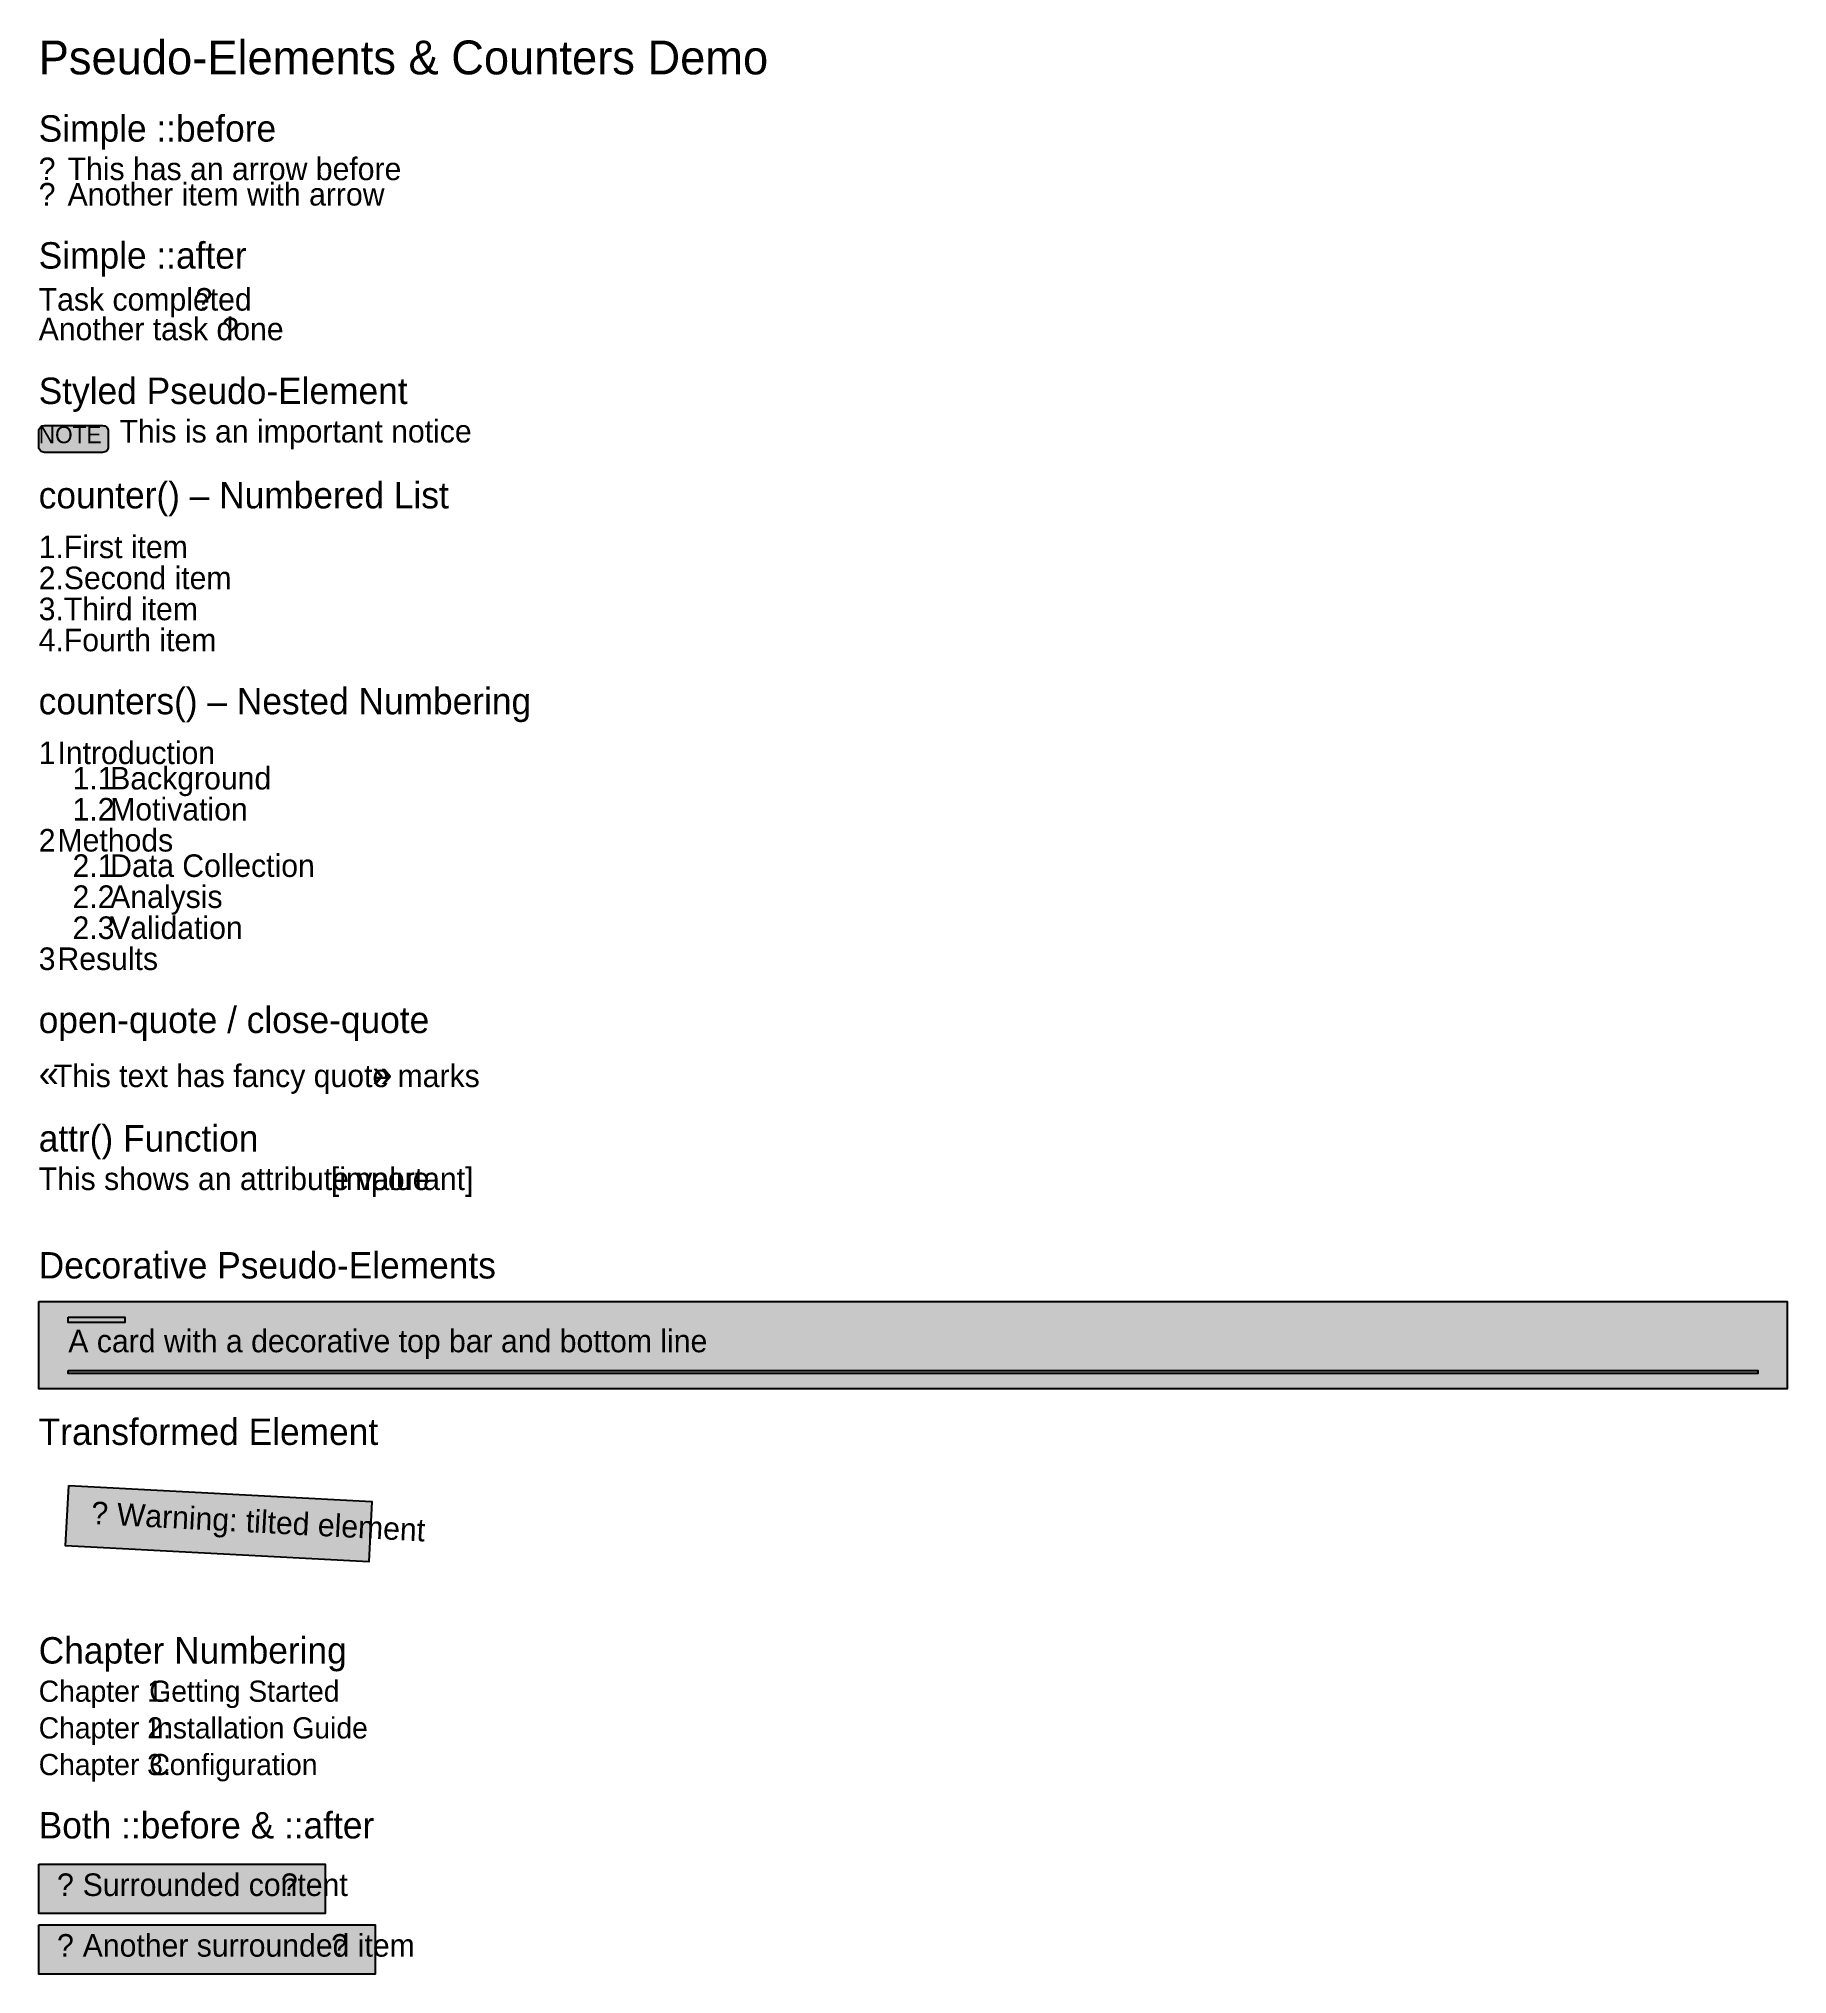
# Model space of a CAD drawing. Extents: x 20 to 1260, y 24 to 1396.
import ezdxf

# ---------------------------------------------------------------- set-up
doc = ezdxf.new("R2010")
doc.units = 0

msp = doc.modelspace()

# ---------------------------------------------------------------- hatches: boundary and pattern name
at = {"true_color": 0x3498db}
for points in [[(24, 1122), (65.3, 1122), (65.3, 1122), (66.1, 1121.9), (66.9, 1121.7), (67.6, 1121.3), (68.2, 1120.8), (68.7, 1120.2), (69, 1119.5), (69.3, 1118.8), (69.3, 1118), (69.3, 1107), (69.3, 1107), (69.3, 1106.2), (69, 1105.5), (68.7, 1104.8), (68.2, 1104.2), (67.6, 1103.7), (66.9, 1103.3), (66.1, 1103.1), (65.3, 1103), (24, 1103), (24, 1103), (23.2, 1103.1), (22.5, 1103.3), (21.8, 1103.7), (21.2, 1104.2), (20.7, 1104.8), (20.3, 1105.5), (20.1, 1106.2), (20, 1107), (20, 1118), (20, 1118), (20.1, 1118.8), (20.3, 1119.5), (20.7, 1120.2), (21.2, 1120.8), (21.8, 1121.3), (22.5, 1121.7), (23.2, 1121.9), (24, 1122)], [(41, 452), (1239, 452), (1239, 450), (41, 450)]]:
    msp.add_hatch(color=256, dxfattribs=at).paths.add_polyline_path(points, flags=0)
at = {"true_color": 0xf9f9f9}
msp.add_hatch(color=256, dxfattribs=at).paths.add_polyline_path([(20, 501), (1260, 501), (1260, 439), (20, 439)], flags=0)
at = {"true_color": 0xe74c3c}
msp.add_hatch(color=256, dxfattribs=at).paths.add_polyline_path([(41, 490), (81, 490), (81, 486), (41, 486)], flags=0)
at = {"true_color": 0xfff3cd}
msp.add_hatch(color=256, dxfattribs=at).paths.add_polyline_path([(41.3, 370.6), (256.3, 359.3), (254, 316.4), (39, 327.7)], flags=0)
at = {"true_color": 0xeaf2f8}
for points in [[(20, 102), (223.1, 102), (223.1, 67), (20, 67)], [(20, 59), (258.6, 59), (258.6, 24), (20, 24)]]:
    msp.add_hatch(color=256, dxfattribs=at).paths.add_polyline_path(points, flags=0)

# ---------------------------------------------------------------- linework, layer by layer
at = {"true_color": 0x3498db}
for points in [[(24, 1122), (65.3, 1122), (65.3, 1122), (66.1, 1121.9), (66.9, 1121.7), (67.6, 1121.3), (68.2, 1120.8), (68.7, 1120.2), (69, 1119.5), (69.3, 1118.8), (69.3, 1118), (69.3, 1107), (69.3, 1107), (69.3, 1106.2), (69, 1105.5), (68.7, 1104.8), (68.2, 1104.2), (67.6, 1103.7), (66.9, 1103.3), (66.1, 1103.1), (65.3, 1103), (24, 1103), (24, 1103), (23.2, 1103.1), (22.5, 1103.3), (21.8, 1103.7), (21.2, 1104.2), (20.7, 1104.8), (20.3, 1105.5), (20.1, 1106.2), (20, 1107), (20, 1118), (20, 1118), (20.1, 1118.8), (20.3, 1119.5), (20.7, 1120.2), (21.2, 1120.8), (21.8, 1121.3), (22.5, 1121.7), (23.2, 1121.9), (24, 1122)], [(41, 452), (1239, 452), (1239, 450), (41, 450)]]:
    msp.add_lwpolyline(points, close=True, dxfattribs=at)
at = {"true_color": 0xdddddd}
msp.add_lwpolyline([(20, 501), (1260, 501), (1260, 439), (20, 439)], close=True, dxfattribs=at)
at = {"true_color": 0xe74c3c}
msp.add_lwpolyline([(41, 490), (81, 490), (81, 486), (41, 486)], close=True, dxfattribs=at)
at = {"true_color": 0xffc107}
msp.add_lwpolyline([(41.3, 370.6), (256.3, 359.3), (254, 316.4), (39, 327.7)], close=True, dxfattribs=at)
at = {"true_color": 0xaed6f1}
for points in [[(20, 102), (223.1, 102), (223.1, 67), (20, 67)], [(20, 59), (258.6, 59), (258.6, 24), (20, 24)]]:
    msp.add_lwpolyline(points, close=True, dxfattribs=at)

# ---------------------------------------------------------------- texts
at = {"true_color": 0x000000}
for s, height, p in [('Pseudo-Elements & Counters Demo', 24, (20, 1371)), ('Simple ::before', 18.72, (20, 1323.3)), ('This has an arrow before', 16, (40.5, 1296)), ('Another item with arrow', 16, (40.5, 1278)), ('Simple ::after', 18.72, (20, 1233.3)), ('Task completed', 16, (20, 1203.5)), ('Another task done', 16, (20, 1182.5)), ('Styled Pseudo-Element', 18.72, (20, 1137.3)), ('This is an important notice', 16, (77.3, 1110)), ('counter() – Numbered List', 18.72, (20, 1063.3)), ('First item', 16, (37.8, 1028)), ('Second item', 16, (37.8, 1006)), ('Third item', 16, (37.8, 984)), ('Fourth item', 16, (37.8, 962)), ('counters() – Nested Numbering', 18.72, (20, 917.3)), ('Introduction', 16, (33.3, 882)), ('Background', 16, (70.7, 864)), ('Motivation', 16, (70.7, 842)), ('Methods', 16, (33.3, 820)), ('Data Collection', 16, (70.7, 802)), ('Analysis', 16, (70.7, 780)), ('Validation', 16, (70.7, 758)), ('Results', 16, (33.3, 736)), ('open-quote / close-quote', 18.72, (20, 691.3)), ('This text has fancy quote marks', 16, (30.7, 653)), ('attr() Function', 18.72, (20, 607.3)), ('This shows an attribute value', 16, (20, 580)), ('Decorative Pseudo-Elements', 18.72, (20, 517.3)), ('A card with a decorative top bar and bottom line', 16, (41, 465)), ('Transformed Element', 18.72, (20, 399.3)), ('Chapter Numbering', 18.72, (20, 244.3)), ('Getting Started', 15, (98.4, 217.2)), ('Installation Guide', 15, (98.4, 191.2)), ('Configuration', 15, (98.4, 165.2)), ('Both ::before & ::after', 18.72, (20, 120.3)), ('Surrounded content', 16, (51.2, 79.5)), ('Another surrounded item', 16, (51.2, 36.5))]:
    msp.add_text(s, height=height, dxfattribs=at).set_placement(p)
at = {"true_color": 0xe74c3c}
for p in [(20, 1296), (20, 1278)]:
    msp.add_text('?', height=16, dxfattribs=at).set_placement(p)
at = {"true_color": 0x27ae60}
for p in [(131.2, 1203.5), (149.9, 1182.5)]:
    msp.add_text('?', height=16, dxfattribs=at).set_placement(p)
at = {"true_color": 0xffffff}
msp.add_text('NOTE', height=12, dxfattribs=at).set_placement((20, 1109.5))
at = {"true_color": 0x2c3e50}
for s, p in [('1.', (20, 1028)), ('2.', (20, 1006)), ('3.', (20, 984)), ('4.', (20, 962))]:
    msp.add_text(s, height=16, dxfattribs=at).set_placement(p)
at = {"true_color": 0x8e44ad}
for s, p in [('1', (20, 882)), ('1.1', (44, 864)), ('1.2', (44, 842)), ('2', (20, 820)), ('2.1', (44, 802)), ('2.2', (44, 780)), ('2.3', (44, 758)), ('3', (20, 736))]:
    msp.add_text(s, height=16, dxfattribs=at).set_placement(p)
at = {"true_color": 0xe67e22}
for s, p in [('«', (20, 653.2)), ('»', (256.6, 653.2))]:
    msp.add_text(s, height=19.2, dxfattribs=at).set_placement(p)
at = {"true_color": 0x7f8c8d}
msp.add_text('[important]', height=16, dxfattribs=at).set_placement((227.2, 580))
at = {"true_color": 0x856404}
msp.add_text('?', height=16, rotation=-2.9999, dxfattribs=at).set_placement((56.9, 343.3))
at = {"true_color": 0x000000}
msp.add_text('Warning: tilted element', height=16, rotation=-3, dxfattribs=at).set_placement((75.1, 342.3))
at = {"true_color": 0x1a5276}
for s, p in [('Chapter 1:', (20, 217.2)), ('Chapter 2:', (20, 191.2)), ('Chapter 3:', (20, 165.2))]:
    msp.add_text(s, height=15, dxfattribs=at).set_placement(p)
at = {"true_color": 0x2980b9}
for p in [(33, 79.5), (191.8, 79.5), (33, 36.5), (227.4, 36.5)]:
    msp.add_text('?', height=16, dxfattribs=at).set_placement(p)

doc.saveas('drawing.dxf')
